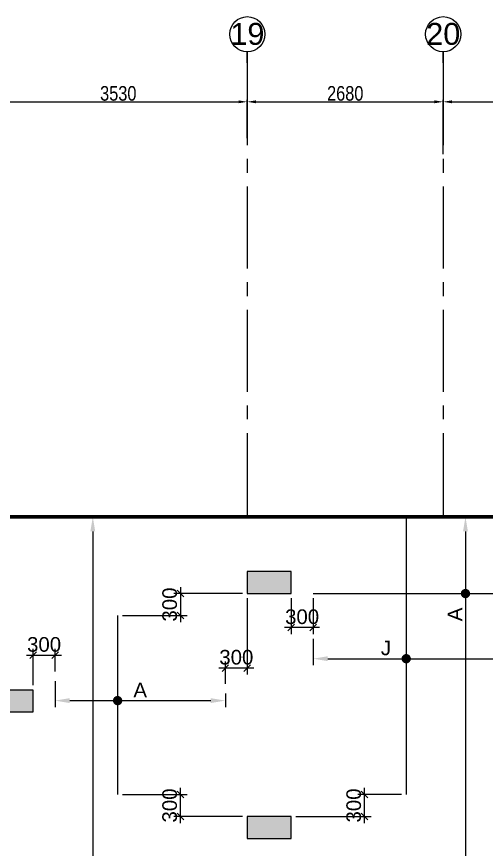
# Model space of a CAD drawing. Header units: millimetres. Extents: x 1123469 to 1883119, y -126924 to 196924.
# Drawn here: x 1831918 to 1838344, y 150593 to 161988 of the extents above; entities that cross this region are included whole.
import ezdxf
from ezdxf.enums import TextEntityAlignment as Align

# ---------------------------------------------------------------- set-up
doc = ezdxf.new("R2010")
doc.units = ezdxf.units.MM
doc.header["$LTSCALE"] = 500
doc.header["$MEASUREMENT"] = 0
doc.header["$PDMODE"] = 34
doc.linetypes.add('CONTINOUS', pattern=[0])
doc.linetypes.add('Site$0$CENTER2', pattern=[1.125, 0.75, -0.125, 0.125, -0.125])
doc.layers.get('Defpoints').update_dxf_attribs({"lineweight": 0})
for name, color, linetype in [('COL. DIM', 3, 'Continuous'), ('GRID', 7, 'Continuous'), ('GRID DIM', 7, 'Continuous'), ('reinf.', 4, 'Continuous'), ('TOWER AREA COLUMN.', 6, 'Continuous')]:
    doc.layers.add(name, color=color, linetype=linetype)
for name, color, linetype, lineweight in [('CUT OUT', 1, 'Continuous', 13), ('dim-M', 1, 'Continuous', 15), ('FOOTING', 1, 'Continuous', 15), ('GRID NO.', 7, 'Continuous', 20), ('TOWER COL HATCH', 253, 'Continuous', 20)]:
    doc.layers.add(name, color=color, linetype=linetype, lineweight=lineweight)
doc.styles.add('3mm', font='arial.ttf')
doc.styles.add('D50', font='arial.ttf', dxfattribs={"width": 0.8})
doc.dimstyles.new('INNER DIM', dxfattribs={"dimtxt": 200, "dimasz": 120, "dimexe": 25, "dimexo": 25, "dimgap": 12, "dimtad": 1, "dimdec": 0, "dimrnd": 5, "dimzin": 0, "dimdsep": 46, "dimtxsty": 'D50', "dimcen": 0.09, "dimdle": 25, "dimclrt": 6, "dimadec": 0, "dimazin": 0, "dimtfac": 1, "dimtdec": 0, "dimtofl": 0, "dimtmove": 1, "dimatfit": 3, "dimfxl": 75, "dimtolj": 1, "dimtzin": 0, "dimarcsym": 0})
doc.dimstyles.new('PARAMVEER', dxfattribs={"dimtxt": 200, "dimasz": 100, "dimexe": 0, "dimexo": 25, "dimgap": 10, "dimtad": 1, "dimdec": 0, "dimrnd": 5, "dimzin": 0, "dimdsep": 46, "dimtxsty": '3mm', "dimblk": 'OBLIQUE', "dimcen": 0.09, "dimdle": 75, "dimclrd": 1, "dimclre": 1, "dimclrt": 3, "dimadec": 0, "dimazin": 0, "dimtfac": 1, "dimtdec": 0, "dimtmove": 1, "dimatfit": 3, "dimfxl": 100, "dimtolj": 1, "dimtzin": 0, "dimlwd": 18, "dimlwe": 5, "dimarcsym": 0})

# ---------------------------------------------------------------- blocks, each defined once
blk = doc.blocks.new('GRID MARK')
at = {"layer": 'GRID NO.', "const_width": 50}
blk.add_lwpolyline([(0, -541.264632669976), (0, -891.2646326699759)], dxfattribs=at)
at = {"layer": 'GRID NO.'}
blk.add_circle((0, 0), 541.2646326700032, dxfattribs=at)
at = {"layer": 'GRID NO.', "style": 'D50', "width": 0.8}
blk.add_attdef('Y1', text='', height=500, dxfattribs=at).set_placement((-32.59592988342047, -267.1838401062414), align=Align.CENTER)
blk = doc.blocks.new('*D3181')
at = {"layer": 'Defpoints', "color": 0, "linetype": 'Continuous', "transparency": 16777216}
for p in [(1835073.667064139, 160822.2281617186), (1831543.667064141, 160584.2355958953), (1835073.667064139, 160300.2072759566)]:
    blk.add_point(p, dxfattribs=at)
at = {"layer": 'GRID DIM', "color": 0, "linetype": 'Continuous', "lineweight": -2, "transparency": 16777216}
for p, q in [((1831543.667064141, 160609.2355958953), (1831543.667064141, 160847.2281617186)), ((1835073.667064139, 160325.2072759566), (1835073.667064139, 160847.2281617186))]:
    blk.add_line(p, q, dxfattribs=at)
at = {"layer": 'GRID DIM', "linetype": 'Continuous', "lineweight": -2, "transparency": 16777216}
blk.add_line((1831663.667064141, 160822.2281617186), (1834953.667064139, 160822.2281617186), dxfattribs=at)
at = {"layer": 'GRID DIM', "linetype": 'Continuous', "transparency": 16777216}
for points in [[(1831663.667064141, 160842.2281617186), (1831663.667064141, 160802.2281617186), (1831543.667064141, 160822.2281617186)], [(1834953.667064139, 160842.2281617186), (1834953.667064139, 160802.2281617186), (1835073.667064139, 160822.2281617186)]]:
    blk.add_solid(points, dxfattribs=at)
at = {"layer": 'GRID DIM', "linetype": 'Continuous', "transparency": 16777216, "insert": (1833308.66706414, 160936.4109720869), "char_height": 200, "attachment_point": 5, "style": 'D50'}
blk.add_mtext('\\A1;3530', dxfattribs=at)
blk = doc.blocks.new('*D3182')
at = {"layer": 'Defpoints', "color": 0, "linetype": 'Continuous', "transparency": 16777216}
for p in [(1837753.667064138, 160822.2281617186), (1835073.667064139, 160300.2072759566), (1837753.667064138, 160080.4967708972)]:
    blk.add_point(p, dxfattribs=at)
at = {"layer": 'GRID DIM', "color": 0, "linetype": 'Continuous', "lineweight": -2, "transparency": 16777216}
for p, q in [((1835073.667064139, 160325.2072759566), (1835073.667064139, 160847.2281617186)), ((1837753.667064138, 160105.4967708972), (1837753.667064138, 160847.2281617186))]:
    blk.add_line(p, q, dxfattribs=at)
at = {"layer": 'GRID DIM', "linetype": 'Continuous', "lineweight": -2, "transparency": 16777216}
blk.add_line((1835193.667064139, 160822.2281617186), (1837633.667064138, 160822.2281617186), dxfattribs=at)
at = {"layer": 'GRID DIM', "linetype": 'Continuous', "transparency": 16777216}
for points in [[(1835193.667064139, 160842.2281617186), (1835193.667064139, 160802.2281617186), (1835073.667064139, 160822.2281617186)], [(1837633.667064138, 160842.2281617186), (1837633.667064138, 160802.2281617186), (1837753.667064138, 160822.2281617186)]]:
    blk.add_solid(points, dxfattribs=at)
at = {"layer": 'GRID DIM', "linetype": 'Continuous', "transparency": 16777216, "insert": (1836413.667064139, 160936.3427592629), "char_height": 200, "attachment_point": 5, "style": 'D50'}
blk.add_mtext('\\A1;2680', dxfattribs=at)
blk = doc.blocks.new('*D3183')
at = {"layer": 'Defpoints', "color": 0, "linetype": 'Continuous', "transparency": 16777216}
for p in [(1841473.667064138, 160822.2281617186), (1837753.667064138, 160080.4967708972), (1841473.667064138, 160080.4967708972)]:
    blk.add_point(p, dxfattribs=at)
at = {"layer": 'GRID DIM', "color": 0, "linetype": 'Continuous', "lineweight": -2, "transparency": 16777216}
for p, q in [((1837753.667064138, 160105.4967708972), (1837753.667064138, 160847.2281617186)), ((1841473.667064138, 160105.4967708972), (1841473.667064138, 160847.2281617186))]:
    blk.add_line(p, q, dxfattribs=at)
at = {"layer": 'GRID DIM', "linetype": 'Continuous', "lineweight": -2, "transparency": 16777216}
blk.add_line((1837873.667064138, 160822.2281617186), (1841353.667064138, 160822.2281617186), dxfattribs=at)
at = {"layer": 'GRID DIM', "linetype": 'Continuous', "transparency": 16777216}
for points in [[(1837873.667064138, 160842.2281617186), (1837873.667064138, 160802.2281617186), (1837753.667064138, 160822.2281617186)], [(1841353.667064138, 160842.2281617186), (1841353.667064138, 160802.2281617186), (1841473.667064138, 160822.2281617186)]]:
    blk.add_solid(points, dxfattribs=at)
at = {"layer": 'GRID DIM', "linetype": 'Continuous', "transparency": 16777216, "insert": (1839613.667064138, 160936.4109720869), "char_height": 200, "attachment_point": 5, "style": 'D50'}
blk.add_mtext('\\A1;3720', dxfattribs=at)
blk = doc.blocks.new('3tgra')
at = {"layer": 'TOWER COL HATCH'}
h = blk.add_hatch(color=253, dxfattribs=at)
h.dxf.hatch_style = 1
h.paths.add_polyline_path([(1395430.631024875, 91121.73729159398), (1395430.631024875, 91421.73729159398), (1394830.631024875, 91421.73729159398), (1394830.631024875, 91121.73729159398)])
h = blk.add_hatch(color=253, dxfattribs=at)
h.dxf.hatch_style = 1
h.paths.add_polyline_path([(1391900.631024875, 89501.73729159386), (1391900.631024875, 89801.73729159386), (1391300.631024875, 89801.73729159386), (1391300.631024875, 89501.73729159386)])
h = blk.add_hatch(color=253, dxfattribs=at)
h.dxf.hatch_style = 1
h.paths.add_polyline_path([(1395430.631024875, 87771.7372915938), (1395430.631024875, 88071.7372915938), (1394830.631024875, 88071.7372915938), (1394830.631024875, 87771.7372915938)])
at = {"layer": 'TOWER AREA COLUMN.', "color": 4}
for points in [[(1395430.631024875, 91121.73729159398), (1395430.631024875, 91421.73729159398), (1394830.631024875, 91421.73729159398), (1394830.631024875, 91121.73729159398)], [(1391900.631024875, 89501.73729159386), (1391900.631024875, 89801.73729159386), (1391300.631024875, 89801.73729159386), (1391300.631024875, 89501.73729159386)], [(1395430.631024875, 87771.7372915938), (1395430.631024875, 88071.7372915938), (1394830.631024875, 88071.7372915938), (1394830.631024875, 87771.7372915938)]]:
    blk.add_lwpolyline(points, close=True, dxfattribs=at)
blk = doc.blocks.new('*D3296')
at = {"layer": 'COL. DIM', "color": 1, "linetype": 'CONTINOUS', "lineweight": 5, "ltscale": 10, "transparency": 16777216}
for p, q in [((1833237.531275921, 155142.7452281606), (1832870.336408855, 155142.7452281606)), ((1832748.430740988, 139342.7452272136), (1833050.336408855, 139342.7452272136))]:
    blk.add_line(p, q, dxfattribs=at)
at = {"layer": 'COL. DIM', "color": 1, "lineweight": 18, "ltscale": 10, "transparency": 16777216}
blk.add_line((1832960.336408855, 154942.7452281606), (1832960.336408855, 139542.7452272136), dxfattribs=at)
at = {"layer": 'COL. DIM', "color": 1, "ltscale": 10, "transparency": 16777216}
for points in [[(1832927.003075521, 154942.7452281606), (1832993.669742188, 154942.7452281606), (1832960.336408855, 155142.7452281606)], [(1832927.003075521, 139542.7452272136), (1832993.669742188, 139542.7452272136), (1832960.336408855, 139342.7452272136)]]:
    blk.add_solid(points, dxfattribs=at)
at = {"layer": 'Defpoints', "color": 0, "ltscale": 10, "transparency": 16777216}
for p in [(1833302.531275921, 155142.7452281606), (1832683.430740988, 139342.7452272136), (1832960.336408855, 139342.7452272136)]:
    blk.add_point(p, dxfattribs=at)
at = {"layer": 'COL. DIM', "color": 3, "ltscale": 10, "transparency": 16777216, "insert": (1832815.33640883, 146913.3180254986), "char_height": 200, "attachment_point": 5, "rotation": 90, "style": '3mm'}
blk.add_mtext('\\A1;A', dxfattribs=at)
blk = doc.blocks.new('_Oblique')
at = {"color": 0, "linetype": 'ByBlock', "lineweight": -2}
blk.add_line((-0.5, -0.5), (0.5, 0.5), dxfattribs=at)
blk = doc.blocks.new('*D3302')
at = {"layer": 'COL. DIM', "color": 1, "linetype": 'CONTINOUS', "lineweight": 5, "ltscale": 10, "transparency": 16777216}
for p, q in [((1835673.667377645, 154027.7452281606), (1835673.667377645, 153537.4947950125)), ((1835973.667377645, 154027.7452281606), (1835973.667377645, 153537.4947950125))]:
    blk.add_line(p, q, dxfattribs=at)
at = {"layer": 'COL. DIM', "color": 1, "lineweight": 18, "ltscale": 10, "transparency": 16777216}
blk.add_line((1836063.667377645, 153627.4947950125), (1835583.667377645, 153627.4947950125), dxfattribs=at)
at = {"layer": 'Defpoints', "color": 0, "ltscale": 10, "transparency": 16777216}
for p in [(1835673.667377645, 154092.7452281606), (1835973.667377645, 154092.7452281606), (1835673.667377645, 153627.4947950125)]:
    blk.add_point(p, dxfattribs=at)
at = {"layer": 'COL. DIM', "color": 1, "lineweight": 18, "ltscale": 10, "transparency": 16777216, "xscale": 90, "yscale": 90, "zscale": 90, "rotation": 180}
blk.add_blockref('_Oblique', (1835673.667377645, 153627.4947950125), dxfattribs=at)
at = {"layer": 'COL. DIM', "color": 1, "lineweight": 18, "ltscale": 10, "transparency": 16777216, "xscale": 90, "yscale": 90, "zscale": 90}
blk.add_blockref('_Oblique', (1835973.667377645, 153627.4947950125), dxfattribs=at)
at = {"layer": 'COL. DIM', "color": 3, "ltscale": 10, "transparency": 16777216, "insert": (1835823.667377645, 153774.6776053808), "char_height": 200, "attachment_point": 5, "style": '3mm'}
blk.add_mtext('\\A1;300', dxfattribs=at)
blk = doc.blocks.new('*D3303')
at = {"layer": 'COL. DIM', "color": 1, "linetype": 'CONTINOUS', "lineweight": 5, "ltscale": 10, "transparency": 16777216}
for p, q in [((1838067.546834098, 155142.7452281606), (1837968.759477418, 155142.7452281606)), ((1837823.671805452, 149342.7452281604), (1838148.759477418, 149342.7452281604))]:
    blk.add_line(p, q, dxfattribs=at)
at = {"layer": 'COL. DIM', "color": 1, "lineweight": 18, "ltscale": 10, "transparency": 16777216}
blk.add_line((1838058.759477418, 154942.7452281606), (1838058.759477418, 149542.7452281604), dxfattribs=at)
at = {"layer": 'COL. DIM', "color": 1, "ltscale": 10, "transparency": 16777216}
for points in [[(1838025.426144084, 154942.7452281606), (1838092.092810751, 154942.7452281606), (1838058.759477418, 155142.7452281606)], [(1838025.426144084, 149542.7452281604), (1838092.092810751, 149542.7452281604), (1838058.759477418, 149342.7452281604)]]:
    blk.add_solid(points, dxfattribs=at)
at = {"layer": 'Defpoints', "color": 0, "ltscale": 10, "transparency": 16777216}
for p in [(1838132.546834098, 155142.7452281606), (1837758.671805452, 149342.7452281604), (1838058.759477418, 149342.7452281604)]:
    blk.add_point(p, dxfattribs=at)
at = {"layer": 'COL. DIM', "color": 3, "ltscale": 10, "transparency": 16777216, "insert": (1837913.759477412, 153807.4037127643), "char_height": 200, "attachment_point": 5, "rotation": 90, "style": '3mm'}
blk.add_mtext('\\A1;A', dxfattribs=at)
blk = doc.blocks.new('*D3262')
at = {"layer": 'COL. DIM', "color": 1, "linetype": 'CONTINOUS', "lineweight": 5, "ltscale": 10, "transparency": 16777216}
for p, q in [((1835973.667377645, 153472.4947950125), (1835973.667377645, 153111.600768899)), ((1840063.667377646, 153472.4947950125), (1840063.667377646, 153111.600768899))]:
    blk.add_line(p, q, dxfattribs=at)
at = {"layer": 'COL. DIM', "color": 1, "lineweight": 18, "ltscale": 10, "transparency": 16777216}
blk.add_line((1836173.667377645, 153201.600768899), (1839863.667377646, 153201.600768899), dxfattribs=at)
at = {"layer": 'COL. DIM', "color": 1, "ltscale": 10, "transparency": 16777216}
for points in [[(1836173.667377645, 153234.9341022324), (1836173.667377645, 153168.2674355657), (1835973.667377645, 153201.600768899)], [(1839863.667377646, 153234.9341022324), (1839863.667377646, 153168.2674355657), (1840063.667377646, 153201.600768899)]]:
    blk.add_solid(points, dxfattribs=at)
at = {"layer": 'Defpoints', "color": 0, "ltscale": 10, "transparency": 16777216}
for p in [(1835973.667377645, 153537.4947950125), (1840063.667377646, 153537.4947950125), (1840063.667377646, 153201.600768899)]:
    blk.add_point(p, dxfattribs=at)
at = {"layer": 'COL. DIM', "color": 3, "ltscale": 10, "transparency": 16777216, "insert": (1836971.020274057, 153348.3060894993), "char_height": 200, "attachment_point": 5, "style": '3mm'}
blk.add_mtext('\\A1;J', dxfattribs=at)
blk = doc.blocks.new('*D3363')
at = {"layer": 'COL. DIM', "color": 1, "linetype": 'CONTINOUS', "lineweight": 5, "ltscale": 10, "transparency": 16777216}
for p, q in [((1837183.039603886, 151342.7452281605), (1836587.527584513, 151342.7452281605)), ((1835738.667377646, 151042.7452281605), (1836767.527584513, 151042.7452281605))]:
    blk.add_line(p, q, dxfattribs=at)
at = {"layer": 'COL. DIM', "color": 1, "lineweight": 18, "ltscale": 10, "transparency": 16777216}
blk.add_line((1836677.527584513, 150952.7452281605), (1836677.527584513, 151432.7452281605), dxfattribs=at)
at = {"layer": 'Defpoints', "color": 0, "ltscale": 10, "transparency": 16777216}
for p in [(1836677.527584513, 151342.7452281605), (1837248.039603886, 151342.7452281605), (1835673.667377646, 151042.7452281605)]:
    blk.add_point(p, dxfattribs=at)
at = {"layer": 'COL. DIM', "color": 1, "lineweight": 18, "ltscale": 10, "transparency": 16777216, "xscale": 90, "yscale": 90, "zscale": 90}
for p, rotation in [((1836677.527584513, 151342.7452281605), 90), ((1836677.527584513, 151042.7452281605), 270)]:
    blk.add_blockref('_Oblique', p, dxfattribs=dict(at, rotation=rotation))
at = {"layer": 'COL. DIM', "color": 3, "ltscale": 10, "transparency": 16777216, "insert": (1836530.344774127, 151192.7452281605), "char_height": 200, "attachment_point": 5, "rotation": 90, "style": '3mm'}
blk.add_mtext('\\A1;300', dxfattribs=at)
blk = doc.blocks.new('*D3376')
at = {"layer": 'COL. DIM', "color": 1, "lineweight": 18, "ltscale": 10, "transparency": 16777216}
blk.add_line((1834159.651609933, 154182.7452281606), (1834159.651609933, 153702.7452281607), dxfattribs=at)
at = {"layer": 'COL. DIM', "color": 1, "linetype": 'CONTINOUS', "lineweight": 5, "ltscale": 10, "transparency": 16777216}
for p, q in [((1835008.667377646, 154092.7452281606), (1834069.651609933, 154092.7452281606)), ((1833364.598684471, 153792.7452281607), (1834249.651609933, 153792.7452281607))]:
    blk.add_line(p, q, dxfattribs=at)
at = {"layer": 'Defpoints', "color": 0, "ltscale": 10, "transparency": 16777216}
for p in [(1835073.667377646, 154092.7452281606), (1833299.598684471, 153792.7452281607), (1834159.651609933, 153792.7452281607)]:
    blk.add_point(p, dxfattribs=at)
at = {"layer": 'COL. DIM', "color": 1, "lineweight": 18, "ltscale": 10, "transparency": 16777216, "xscale": 90, "yscale": 90, "zscale": 90}
for p, rotation in [((1834159.651609933, 154092.7452281606), 90), ((1834159.651609933, 153792.7452281607), 270)]:
    blk.add_blockref('_Oblique', p, dxfattribs=dict(at, rotation=rotation))
at = {"layer": 'COL. DIM', "color": 3, "ltscale": 10, "transparency": 16777216, "insert": (1834012.468799554, 153942.7452281607), "char_height": 200, "attachment_point": 5, "rotation": 90, "style": '3mm'}
blk.add_mtext('\\A1;300', dxfattribs=at)
blk = doc.blocks.new('*D3377')
at = {"layer": 'COL. DIM', "color": 1, "linetype": 'CONTINOUS', "lineweight": 5, "ltscale": 10, "transparency": 16777216}
for p, q in [((1833364.598684471, 151342.7452281604), (1834249.651609933, 151342.7452281604)), ((1835008.667377646, 151042.7452281605), (1834069.651609933, 151042.7452281605))]:
    blk.add_line(p, q, dxfattribs=at)
at = {"layer": 'COL. DIM', "color": 1, "lineweight": 18, "ltscale": 10, "transparency": 16777216}
blk.add_line((1834159.651609933, 150952.7452281605), (1834159.651609933, 151432.7452281604), dxfattribs=at)
at = {"layer": 'Defpoints', "color": 0, "ltscale": 10, "transparency": 16777216}
for p in [(1833299.598684471, 151342.7452281604), (1834159.651609933, 151342.7452281604), (1835073.667377646, 151042.7452281605)]:
    blk.add_point(p, dxfattribs=at)
at = {"layer": 'COL. DIM', "color": 1, "lineweight": 18, "ltscale": 10, "transparency": 16777216, "xscale": 90, "yscale": 90, "zscale": 90}
for p, rotation in [((1834159.651609933, 151342.7452281604), 90), ((1834159.651609933, 151042.7452281605), 270)]:
    blk.add_blockref('_Oblique', p, dxfattribs=dict(at, rotation=rotation))
at = {"layer": 'COL. DIM', "color": 3, "ltscale": 10, "transparency": 16777216, "insert": (1834012.468799554, 151192.7452281603), "char_height": 200, "attachment_point": 5, "rotation": 90, "style": '3mm'}
blk.add_mtext('\\A1;300', dxfattribs=at)
blk = doc.blocks.new('*D3378')
at = {"layer": 'COL. DIM', "color": 1, "linetype": 'CONTINOUS', "lineweight": 5, "ltscale": 10, "transparency": 16777216}
for p, q in [((1835073.667377645, 154027.7452281606), (1835073.667377645, 152983.480640132)), ((1834773.667377645, 152855.5918249099), (1834773.667377645, 153163.480640132))]:
    blk.add_line(p, q, dxfattribs=at)
at = {"layer": 'COL. DIM', "color": 1, "lineweight": 18, "ltscale": 10, "transparency": 16777216}
blk.add_line((1835163.667377645, 153073.480640132), (1834683.667377645, 153073.480640132), dxfattribs=at)
at = {"layer": 'Defpoints', "color": 0, "ltscale": 10, "transparency": 16777216}
for p in [(1835073.667377645, 154092.7452281606), (1834773.667377645, 153073.480640132), (1834773.667377645, 152790.5918249099)]:
    blk.add_point(p, dxfattribs=at)
at = {"layer": 'COL. DIM', "color": 1, "lineweight": 18, "ltscale": 10, "transparency": 16777216, "xscale": 90, "yscale": 90, "zscale": 90, "rotation": 180}
blk.add_blockref('_Oblique', (1834773.667377645, 153073.480640132), dxfattribs=at)
at = {"layer": 'COL. DIM', "color": 1, "lineweight": 18, "ltscale": 10, "transparency": 16777216, "xscale": 90, "yscale": 90, "zscale": 90}
blk.add_blockref('_Oblique', (1835073.667377645, 153073.480640132), dxfattribs=at)
at = {"layer": 'COL. DIM', "color": 3, "ltscale": 10, "transparency": 16777216, "insert": (1834923.667377645, 153220.6634505003), "char_height": 200, "attachment_point": 5, "style": '3mm'}
blk.add_mtext('\\A1;300', dxfattribs=at)
blk = doc.blocks.new('*D3379')
at = {"layer": 'COL. DIM', "color": 1, "linetype": 'CONTINOUS', "lineweight": 5, "ltscale": 10, "transparency": 16777216}
for p, q in [((1832443.667377646, 152895.8867665771), (1832443.667377646, 152537.9712783074)), ((1834773.667377645, 152725.5918249099), (1834773.667377645, 152537.9712783074))]:
    blk.add_line(p, q, dxfattribs=at)
at = {"layer": 'COL. DIM', "color": 1, "lineweight": 18, "ltscale": 10, "transparency": 16777216}
blk.add_line((1832643.667377646, 152627.9712783074), (1834573.667377645, 152627.9712783074), dxfattribs=at)
at = {"layer": 'COL. DIM', "color": 1, "ltscale": 10, "transparency": 16777216}
for points in [[(1832643.667377646, 152661.3046116408), (1832643.667377646, 152594.6379449741), (1832443.667377646, 152627.9712783074)], [(1834573.667377645, 152661.3046116408), (1834573.667377645, 152594.6379449741), (1834773.667377645, 152627.9712783074)]]:
    blk.add_solid(points, dxfattribs=at)
at = {"layer": 'Defpoints', "color": 0, "ltscale": 10, "transparency": 16777216}
for p in [(1832443.667377646, 152960.8867665771), (1834773.667377645, 152790.5918249099), (1834773.667377645, 152627.9712783074)]:
    blk.add_point(p, dxfattribs=at)
at = {"layer": 'COL. DIM', "color": 3, "ltscale": 10, "transparency": 16777216, "insert": (1833608.667377646, 152772.9712783074), "char_height": 200, "attachment_point": 5, "style": '3mm'}
blk.add_mtext('\\A1;A', dxfattribs=at)
blk = doc.blocks.new('*D3386')
at = {"layer": 'COL. DIM', "color": 1, "linetype": 'CONTINOUS', "lineweight": 5, "ltscale": 10, "transparency": 16777216}
for p, q in [((1832143.667377646, 152837.7452281605), (1832143.667377646, 153338.4477616026)), ((1832443.667377646, 153025.8867665771), (1832443.667377646, 153338.4477616026))]:
    blk.add_line(p, q, dxfattribs=at)
at = {"layer": 'COL. DIM', "color": 1, "lineweight": 18, "ltscale": 10, "transparency": 16777216}
blk.add_line((1832053.667377646, 153248.4477616026), (1832533.667377646, 153248.4477616026), dxfattribs=at)
at = {"layer": 'Defpoints', "color": 0, "ltscale": 10, "transparency": 16777216}
for p in [(1832443.667377646, 153248.4477616026), (1832443.667377646, 152960.8867665771), (1832143.667377646, 152772.7452281605)]:
    blk.add_point(p, dxfattribs=at)
at = {"layer": 'COL. DIM', "color": 1, "lineweight": 18, "ltscale": 10, "transparency": 16777216, "xscale": 90, "yscale": 90, "zscale": 90, "rotation": 180}
blk.add_blockref('_Oblique', (1832143.667377646, 153248.4477616026), dxfattribs=at)
at = {"layer": 'COL. DIM', "color": 1, "lineweight": 18, "ltscale": 10, "transparency": 16777216, "xscale": 90, "yscale": 90, "zscale": 90}
blk.add_blockref('_Oblique', (1832443.667377646, 153248.4477616026), dxfattribs=at)
at = {"layer": 'COL. DIM', "color": 3, "ltscale": 10, "transparency": 16777216, "insert": (1832293.667377646, 153395.6305719709), "char_height": 200, "attachment_point": 5, "style": '3mm'}
blk.add_mtext('\\A1;300', dxfattribs=at)

msp = doc.modelspace()

# ---------------------------------------------------------------- linework, layer by layer
at = {"layer": 'dim-M', "color": 4, "ltscale": 10, "const_width": 63.75}
for points in [[(1838026.884477379, 154092.7452281606, 1), (1838090.634477379, 154092.7452281606, 1)], [(1837216.164603885, 153201.600768899, 1), (1837279.914603885, 153201.600768899, 1)], [(1833267.72368447, 152627.9712783074, 1), (1833331.47368447, 152627.9712783074, 1)]]:
    msp.add_lwpolyline(points, format="xyb", close=True, dxfattribs=at)
at = {"layer": 'FOOTING', "color": 3, "ltscale": 10, "const_width": 50}
msp.add_lwpolyline([(1830743.667377645, 155142.7452281606), (1857483.666750632, 155142.7452281606), (1857483.666750632, 156547.7452281606), (1859178.678790707, 156547.7452281606), (1859178.678790707, 157362.5897315882), (1863128.678947427, 157362.5897315882), (1863128.678633987, 158862.5897315888), (1872003.678790707, 158862.5897315888), (1872003.678790707, 148577.9045981659), (1883093.666762138, 148577.9045981659), (1883093.666762138, 126927.7677367545), (1874538.66675011, 126927.7677367545)], dxfattribs=at)
at = {"layer": 'GRID', "color": 16, "linetype": 'Site$0$CENTER2', "ltscale": 3}
for points in [[(1835073.667064139, 161352.1521294502), (1835073.667064139, 155142.7452281606)], [(1837753.667064138, 161352.1521294502), (1837753.667064138, 155142.7452281606)]]:
    msp.add_lwpolyline(points, dxfattribs=at)
at = {"layer": 'reinf.', "color": 4, "ltscale": 1.4}
for p, q in [((1837248.039603885, 155142.7452281606), (1837248.039603885, 151342.7452281604)), ((1835973.667377645, 154092.7452281606), (1840063.667377646, 154092.7452281606)), ((1833299.59868447, 153792.7452281606), (1833299.59868447, 151342.7452281604))]:
    msp.add_line(p, q, dxfattribs=at)

# ---------------------------------------------------------------- block references
at = {"layer": 'CUT OUT', "color": 4}
msp.add_blockref('3tgra', (440243.0363527704, 62971.0079365666), dxfattribs=at)
at = {"layer": 'GRID NO.'}
ref = msp.add_blockref('GRID MARK', (1835073.667064139, 161747.4458193349), dxfattribs=dict(at, xscale=0.4435200000032785, yscale=0.4435200000032785, zscale=0.4435200000032785))
ref.add_attrib('Y1', '19', dxfattribs={"height": 300, "style": 'D50'}).set_placement((1835074.703010937, 161601.8715038148), align=Align.CENTER)
ref = msp.add_blockref('GRID MARK', (1837753.667064138, 161747.4458193349), dxfattribs=dict(at, xscale=0.4435200000032785, yscale=0.4435200000032785, zscale=0.4435200000032785))
ref.add_attrib('Y1', '20', dxfattribs={"height": 300, "style": 'D50'}).set_placement((1837754.703010937, 161601.8715038148), align=Align.CENTER)

# ---------------------------------------------------------------- dimensions: what is measured, and where the dimension line sits
at = {"layer": 'COL. DIM', "color": 6, "ltscale": 10}
for base, p1, p2, picture, middle in [((1832960.336408855, 139342.7452272136), (1833302.53127592, 155142.7452281606), (1832683.430740987, 139342.7452272136), '*D3296', (1832960.33640883, 146913.3180254986)), ((1838058.759477418, 149342.7452281604), (1838132.546834097, 155142.7452281606), (1837758.671805451, 149342.7452281603), '*D3303', (1838058.759477412, 153807.4037127643))]:
    dim = msp.add_linear_dim(base=base, p1=p1, p2=p2, angle=90, text='A', dimstyle='PARAMVEER', override={"dimasz": 200, "dimexe": 90, "dimexo": 65, "dimgap": 45, "dimpost": '\\X', "dimsah": 1, "dimdle": 90, "dimfxl": 0.18, "dimarcsym": 1}, dxfattribs=at)
    dim.commit()
    dim.dimension.update_dxf_attribs({"geometry": picture, "text_midpoint": middle, "dimtype": 160})
for base, p1, p2, angle, picture, middle in [((1834159.651609933, 153792.7452281607), (1835073.667377645, 154092.7452281606), (1833299.59868447, 153792.7452281606), 90, '*D3376', (1834159.651609922, 153942.7452281607)), ((1834773.667377645, 153073.480640132), (1835073.667377645, 154092.7452281606), (1834773.667377645, 152790.5918249099), 180, '*D3378', (1834923.667377645, 153073.480640132)), ((1835673.667377645, 153627.4947950125), (1835973.667377645, 154092.7452281606), (1835673.667377645, 154092.7452281606), 180, '*D3302', (1835823.667377645, 153627.4947950125)), ((1834159.651609933, 151342.7452281604), (1835073.667377645, 151042.7452281604), (1833299.59868447, 151342.7452281603), 270, '*D3377', (1834159.651609922, 151192.7452281603)), ((1836677.527584513, 151342.7452281605), (1835673.667377645, 151042.7452281605), (1837248.039603885, 151342.7452281604), 270, '*D3363', (1836677.527584495, 151192.7452281605))]:
    dim = msp.add_linear_dim(base=base, p1=p1, p2=p2, angle=angle, dimstyle='PARAMVEER', override={"dimasz": 90, "dimexe": 90, "dimexo": 65, "dimgap": 45, "dimpost": '\\X', "dimdle": 90, "dimfxl": 0.18, "dimarcsym": 1}, dxfattribs=at)
    dim.commit()
    dim.dimension.update_dxf_attribs({"geometry": picture, "text_midpoint": middle, "dimtype": 160})
dim = msp.add_linear_dim(base=(1832443.667377646, 153248.4477616026), p1=(1832143.667377646, 152772.7452281605), p2=(1832443.667377646, 152960.8867665771), dimstyle='PARAMVEER', override={"dimasz": 90, "dimexe": 90, "dimexo": 65, "dimgap": 45, "dimpost": '\\X', "dimdle": 90, "dimfxl": 0.18, "dimarcsym": 1}, dxfattribs=at)
dim.commit()
dim.dimension.update_dxf_attribs({"geometry": '*D3386', "text_midpoint": (1832293.667377646, 153248.4477616026), "dimtype": 160})
for base, p1, p2, text, picture, middle in [((1840063.667377646, 153201.600768899), (1835973.667377645, 153537.4947950125), (1840063.667377646, 153537.4947950125), 'J', '*D3262', (1836971.020274057, 153201.600768899)), ((1834773.667377645, 152627.9712783074), (1832443.667377646, 152960.8867665771), (1834773.667377645, 152790.5918249099), 'A', '*D3379', (1833608.667377646, 152627.9712783074))]:
    dim = msp.add_linear_dim(base=base, p1=p1, p2=p2, text=text, dimstyle='PARAMVEER', override={"dimasz": 200, "dimexe": 90, "dimexo": 65, "dimgap": 45, "dimpost": '\\X', "dimsah": 1, "dimdle": 90, "dimfxl": 0.18, "dimarcsym": 1}, dxfattribs=at)
    dim.commit()
    dim.dimension.update_dxf_attribs({"geometry": picture, "text_midpoint": middle, "dimtype": 160})
at = {"layer": 'GRID DIM', "color": 0, "linetype": 'Continuous'}
for base, p1, p2, picture, middle in [((1835073.667064139, 160822.2281617186), (1831543.667064141, 160584.2355958953), (1835073.667064139, 160300.2072759566), '*D3181', (1833308.66706414, 160936.4109720869)), ((1837753.667064138, 160822.2281617186), (1835073.667064139, 160300.2072759566), (1837753.667064138, 160080.4967708972), '*D3182', (1836413.667064139, 160936.3427592629)), ((1841473.667064138, 160822.2281617186), (1837753.667064138, 160080.4967708972), (1841473.667064138, 160080.4967708972), '*D3183', (1839613.667064138, 160936.4109720869))]:
    dim = msp.add_linear_dim(base=base, p1=p1, p2=p2, dimstyle='INNER DIM', override={"dimclrd": 256, "dimclrt": 256}, dxfattribs=at)
    dim.commit()
    dim.dimension.update_dxf_attribs({"geometry": picture, "text_midpoint": middle})

doc.saveas('drawing.dxf')
